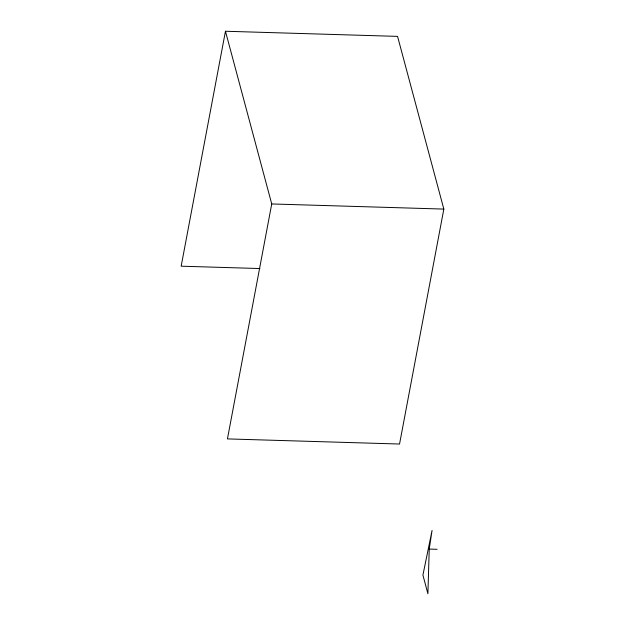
<?xml version="1.0" encoding="UTF-8"?>
<svg xmlns="http://www.w3.org/2000/svg" width="625" height="625" viewBox="0 0 625 625"><rect width="100%" height="100%" fill="white"/><g stroke="black" fill="none" stroke-linecap="round" stroke-linejoin="round"><path stroke-width="0.94" d="M429.234 549.07L427.906 593.75L422.914 575.102L432.062 530.453L429.234 549.07L437.094 549.305M225.453 31.25L271.734 203.953L227.438 438.906L399.547 444.031L443.836 209.086L397.562 36.383L225.453 31.25L181.164 266.195L259.922 268.547M271.734 203.953L443.836 209.086"/></g></svg>
